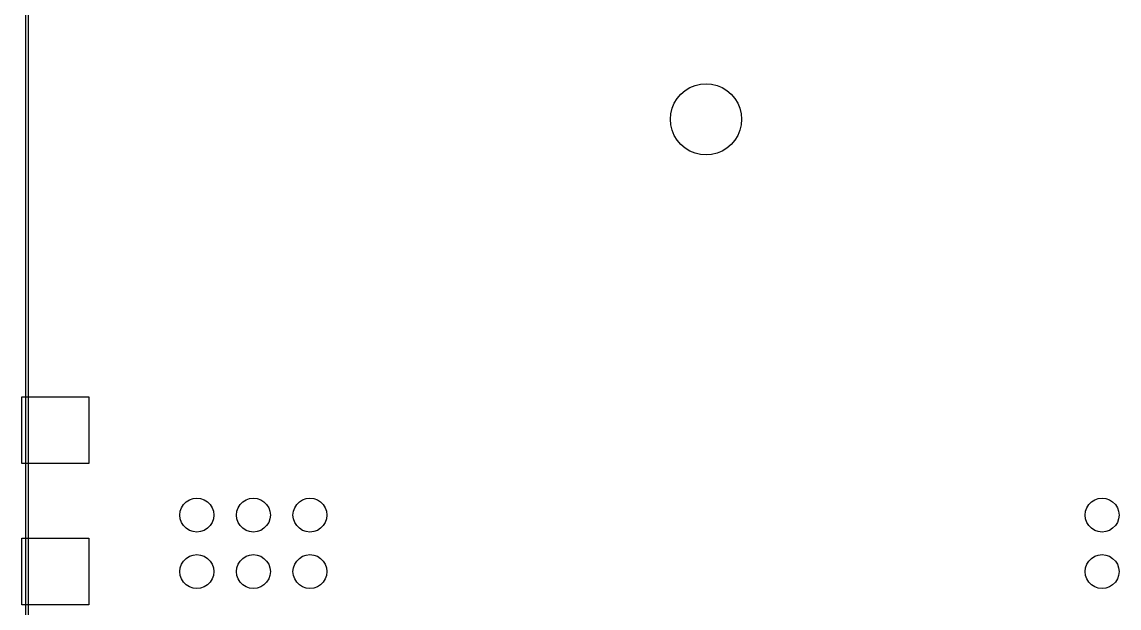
# Model space of a CAD drawing. Extents: x 3.99 to 8.01, y -6.01 to -1.99.
# Drawn here: x 3.991 to 5.93, y -4.065 to -3.028 of the extents above; entities that cross this region are included whole.
import ezdxf

# ---------------------------------------------------------------- set-up
doc = ezdxf.new("R2010")
doc.units = 0
doc.header["$MEASUREMENT"] = 0
doc.layers.add('BLACK', color=7, linetype='CONTINUOUS')

msp = doc.modelspace()

# ---------------------------------------------------------------- linework, layer by layer
at = {"layer": 'BLACK', "linetype": 'CONTINUOUS'}
for p, q in [((3.99803, -6), (3.99803, -2)), ((4.00197, -2.00197), (4.00197, -5.99803)), ((5.1714, -3.14387), (5.18053, -3.14009)), ((5.1714, -3.14387), (5.18053, -3.14009)), ((5.18053, -3.14009), (5.19015, -3.13778)), ((5.18053, -3.14009), (5.19015, -3.13778)), ((5.19015, -3.13778), (5.2, -3.13701)), ((5.19015, -3.13778), (5.2, -3.13701)), ((5.2, -3.13701), (5.20985, -3.13778)), ((5.2, -3.13701), (5.20985, -3.13778)), ((5.20985, -3.13778), (5.21947, -3.14009)), ((5.20985, -3.13778), (5.21947, -3.14009)), ((5.21947, -3.14009), (5.2286, -3.14387)), ((5.21947, -3.14009), (5.2286, -3.14387)), ((5.14904, -3.16297), (5.15546, -3.15546)), ((5.14904, -3.16297), (5.15546, -3.15546)), ((5.15546, -3.15546), (5.16297, -3.14904)), ((5.15546, -3.15546), (5.16297, -3.14904)), ((5.16297, -3.14904), (5.1714, -3.14387)), ((5.16297, -3.14904), (5.1714, -3.14387)), ((5.2286, -3.14387), (5.23703, -3.14904)), ((5.2286, -3.14387), (5.23703, -3.14904)), ((5.23703, -3.14904), (5.24454, -3.15546)), ((5.23703, -3.14904), (5.24454, -3.15546)), ((5.24454, -3.15546), (5.25096, -3.16297)), ((5.24454, -3.15546), (5.25096, -3.16297)), ((5.14009, -3.18053), (5.14387, -3.1714)), ((5.14009, -3.18053), (5.14387, -3.1714)), ((5.14387, -3.1714), (5.14904, -3.16297)), ((5.14387, -3.1714), (5.14904, -3.16297)), ((5.25096, -3.16297), (5.25613, -3.1714)), ((5.25096, -3.16297), (5.25613, -3.1714)), ((5.25613, -3.1714), (5.25991, -3.18053)), ((5.25613, -3.1714), (5.25991, -3.18053)), ((5.13701, -3.2), (5.13778, -3.19015)), ((5.13701, -3.2), (5.13778, -3.19015)), ((5.13778, -3.19015), (5.14009, -3.18053)), ((5.13778, -3.19015), (5.14009, -3.18053)), ((5.25991, -3.18053), (5.26222, -3.19015)), ((5.25991, -3.18053), (5.26222, -3.19015)), ((5.26222, -3.19015), (5.26299, -3.2)), ((5.26222, -3.19015), (5.26299, -3.2)), ((5.13778, -3.20985), (5.13701, -3.2)), ((5.13778, -3.20985), (5.13701, -3.2)), ((5.14009, -3.21947), (5.13778, -3.20985)), ((5.14009, -3.21947), (5.13778, -3.20985)), ((5.26222, -3.20985), (5.25991, -3.21947)), ((5.26222, -3.20985), (5.25991, -3.21947)), ((5.26299, -3.2), (5.26222, -3.20985)), ((5.26299, -3.2), (5.26222, -3.20985)), ((5.14387, -3.2286), (5.14009, -3.21947)), ((5.14387, -3.2286), (5.14009, -3.21947)), ((5.14904, -3.23703), (5.14387, -3.2286)), ((5.14904, -3.23703), (5.14387, -3.2286)), ((5.15546, -3.24454), (5.14904, -3.23703)), ((5.15546, -3.24454), (5.14904, -3.23703)), ((5.25096, -3.23703), (5.24454, -3.24454)), ((5.25096, -3.23703), (5.24454, -3.24454)), ((5.25613, -3.2286), (5.25096, -3.23703)), ((5.25613, -3.2286), (5.25096, -3.23703)), ((5.25991, -3.21947), (5.25613, -3.2286)), ((5.25991, -3.21947), (5.25613, -3.2286)), ((5.16297, -3.25096), (5.15546, -3.24454)), ((5.16297, -3.25096), (5.15546, -3.24454)), ((5.1714, -3.25613), (5.16297, -3.25096)), ((5.1714, -3.25613), (5.16297, -3.25096)), ((5.18053, -3.25991), (5.1714, -3.25613)), ((5.18053, -3.25991), (5.1714, -3.25613)), ((5.2286, -3.25613), (5.21947, -3.25991)), ((5.2286, -3.25613), (5.21947, -3.25991)), ((5.23703, -3.25096), (5.2286, -3.25613)), ((5.23703, -3.25096), (5.2286, -3.25613)), ((5.24454, -3.24454), (5.23703, -3.25096)), ((5.24454, -3.24454), (5.23703, -3.25096)), ((5.19015, -3.26222), (5.18053, -3.25991)), ((5.19015, -3.26222), (5.18053, -3.25991)), ((5.2, -3.26299), (5.19015, -3.26222)), ((5.2, -3.26299), (5.19015, -3.26222)), ((5.20985, -3.26222), (5.2, -3.26299)), ((5.20985, -3.26222), (5.2, -3.26299)), ((5.21947, -3.25991), (5.20985, -3.26222)), ((5.21947, -3.25991), (5.20985, -3.26222)), ((3.99094, -3.80906), (3.99094, -3.69094)), ((3.99094, -3.69094), (4.10906, -3.69094)), ((3.99094, -3.80906), (3.99094, -3.69094)), ((3.99094, -3.69094), (4.10906, -3.69094)), ((4.10906, -3.69094), (4.10906, -3.80906)), ((4.10906, -3.69094), (4.10906, -3.80906)), ((4.10906, -3.80906), (3.99094, -3.80906)), ((4.10906, -3.80906), (3.99094, -3.80906)), ((4.27655, -3.8813), (4.2813, -3.87655)), ((4.27655, -3.8813), (4.2813, -3.87655)), ((4.2813, -3.87655), (4.28698, -3.87297)), ((4.2813, -3.87655), (4.28698, -3.87297)), ((4.28698, -3.87297), (4.29332, -3.87075)), ((4.28698, -3.87297), (4.29332, -3.87075)), ((4.29332, -3.87075), (4.3, -3.87)), ((4.29332, -3.87075), (4.3, -3.87)), ((4.3, -3.87), (4.30668, -3.87075)), ((4.3, -3.87), (4.30668, -3.87075)), ((4.30668, -3.87075), (4.31302, -3.87297)), ((4.30668, -3.87075), (4.31302, -3.87297)), ((4.31302, -3.87297), (4.3187, -3.87655)), ((4.31302, -3.87297), (4.3187, -3.87655)), ((4.3187, -3.87655), (4.32345, -3.8813)), ((4.3187, -3.87655), (4.32345, -3.8813)), ((4.37655, -3.8813), (4.3813, -3.87655)), ((4.37655, -3.8813), (4.3813, -3.87655)), ((4.3813, -3.87655), (4.38698, -3.87297)), ((4.3813, -3.87655), (4.38698, -3.87297)), ((4.38698, -3.87297), (4.39332, -3.87075)), ((4.38698, -3.87297), (4.39332, -3.87075)), ((4.39332, -3.87075), (4.4, -3.87)), ((4.39332, -3.87075), (4.4, -3.87)), ((4.4, -3.87), (4.40668, -3.87075)), ((4.4, -3.87), (4.40668, -3.87075)), ((4.40668, -3.87075), (4.41302, -3.87297)), ((4.40668, -3.87075), (4.41302, -3.87297)), ((4.41302, -3.87297), (4.4187, -3.87655)), ((4.41302, -3.87297), (4.4187, -3.87655)), ((4.4187, -3.87655), (4.42345, -3.8813)), ((4.4187, -3.87655), (4.42345, -3.8813)), ((4.47655, -3.8813), (4.4813, -3.87655)), ((4.47655, -3.8813), (4.4813, -3.87655)), ((4.4813, -3.87655), (4.48698, -3.87297)), ((4.4813, -3.87655), (4.48698, -3.87297)), ((4.48698, -3.87297), (4.49332, -3.87075)), ((4.48698, -3.87297), (4.49332, -3.87075)), ((4.49332, -3.87075), (4.5, -3.87)), ((4.49332, -3.87075), (4.5, -3.87)), ((4.5, -3.87), (4.50668, -3.87075)), ((4.5, -3.87), (4.50668, -3.87075)), ((4.50668, -3.87075), (4.51302, -3.87297)), ((4.50668, -3.87075), (4.51302, -3.87297)), ((4.51302, -3.87297), (4.5187, -3.87655)), ((4.51302, -3.87297), (4.5187, -3.87655)), ((4.5187, -3.87655), (4.52345, -3.8813)), ((4.5187, -3.87655), (4.52345, -3.8813)), ((5.87655, -3.8813), (5.8813, -3.87655)), ((5.87655, -3.8813), (5.8813, -3.87655)), ((5.8813, -3.87655), (5.88698, -3.87297)), ((5.8813, -3.87655), (5.88698, -3.87297)), ((5.88698, -3.87297), (5.89332, -3.87075)), ((5.88698, -3.87297), (5.89332, -3.87075)), ((5.89332, -3.87075), (5.9, -3.87)), ((5.89332, -3.87075), (5.9, -3.87)), ((5.9, -3.87), (5.90668, -3.87075)), ((5.9, -3.87), (5.90668, -3.87075)), ((5.90668, -3.87075), (5.91302, -3.87297)), ((5.90668, -3.87075), (5.91302, -3.87297)), ((5.91302, -3.87297), (5.9187, -3.87655)), ((5.91302, -3.87297), (5.9187, -3.87655)), ((5.9187, -3.87655), (5.92345, -3.8813)), ((5.9187, -3.87655), (5.92345, -3.8813)), ((4.27, -3.9), (4.27075, -3.89332)), ((4.27, -3.9), (4.27075, -3.89332)), ((4.27075, -3.89332), (4.27297, -3.88698)), ((4.27075, -3.89332), (4.27297, -3.88698)), ((4.27297, -3.88698), (4.27655, -3.8813)), ((4.27297, -3.88698), (4.27655, -3.8813)), ((4.32345, -3.8813), (4.32703, -3.88698)), ((4.32345, -3.8813), (4.32703, -3.88698)), ((4.32703, -3.88698), (4.32925, -3.89332)), ((4.32703, -3.88698), (4.32925, -3.89332)), ((4.32925, -3.89332), (4.33, -3.9)), ((4.32925, -3.89332), (4.33, -3.9)), ((4.37, -3.9), (4.37075, -3.89332)), ((4.37, -3.9), (4.37075, -3.89332)), ((4.37075, -3.89332), (4.37297, -3.88698)), ((4.37075, -3.89332), (4.37297, -3.88698)), ((4.37297, -3.88698), (4.37655, -3.8813)), ((4.37297, -3.88698), (4.37655, -3.8813)), ((4.42345, -3.8813), (4.42703, -3.88698)), ((4.42345, -3.8813), (4.42703, -3.88698)), ((4.42703, -3.88698), (4.42925, -3.89332)), ((4.42703, -3.88698), (4.42925, -3.89332)), ((4.42925, -3.89332), (4.43, -3.9)), ((4.42925, -3.89332), (4.43, -3.9)), ((4.47, -3.9), (4.47075, -3.89332)), ((4.47, -3.9), (4.47075, -3.89332)), ((4.47075, -3.89332), (4.47297, -3.88698)), ((4.47075, -3.89332), (4.47297, -3.88698)), ((4.47297, -3.88698), (4.47655, -3.8813)), ((4.47297, -3.88698), (4.47655, -3.8813)), ((4.52345, -3.8813), (4.52703, -3.88698)), ((4.52345, -3.8813), (4.52703, -3.88698)), ((4.52703, -3.88698), (4.52925, -3.89332)), ((4.52703, -3.88698), (4.52925, -3.89332)), ((4.52925, -3.89332), (4.53, -3.9)), ((4.52925, -3.89332), (4.53, -3.9)), ((5.87, -3.9), (5.87075, -3.89332)), ((5.87, -3.9), (5.87075, -3.89332)), ((5.87075, -3.89332), (5.87297, -3.88698)), ((5.87075, -3.89332), (5.87297, -3.88698)), ((5.87297, -3.88698), (5.87655, -3.8813)), ((5.87297, -3.88698), (5.87655, -3.8813)), ((5.92345, -3.8813), (5.92703, -3.88698)), ((5.92345, -3.8813), (5.92703, -3.88698)), ((5.92703, -3.88698), (5.92925, -3.89332)), ((5.92703, -3.88698), (5.92925, -3.89332)), ((5.92925, -3.89332), (5.93, -3.9)), ((5.92925, -3.89332), (5.93, -3.9)), ((4.27075, -3.90668), (4.27, -3.9)), ((4.27075, -3.90668), (4.27, -3.9)), ((4.27297, -3.91302), (4.27075, -3.90668)), ((4.27297, -3.91302), (4.27075, -3.90668)), ((4.27655, -3.9187), (4.27297, -3.91302)), ((4.27655, -3.9187), (4.27297, -3.91302)), ((4.32703, -3.91302), (4.32345, -3.9187)), ((4.32703, -3.91302), (4.32345, -3.9187)), ((4.32925, -3.90668), (4.32703, -3.91302)), ((4.32925, -3.90668), (4.32703, -3.91302)), ((4.33, -3.9), (4.32925, -3.90668)), ((4.33, -3.9), (4.32925, -3.90668)), ((4.37075, -3.90668), (4.37, -3.9)), ((4.37075, -3.90668), (4.37, -3.9)), ((4.37297, -3.91302), (4.37075, -3.90668)), ((4.37297, -3.91302), (4.37075, -3.90668)), ((4.37655, -3.9187), (4.37297, -3.91302)), ((4.37655, -3.9187), (4.37297, -3.91302)), ((4.42703, -3.91302), (4.42345, -3.9187)), ((4.42703, -3.91302), (4.42345, -3.9187)), ((4.42925, -3.90668), (4.42703, -3.91302)), ((4.42925, -3.90668), (4.42703, -3.91302)), ((4.43, -3.9), (4.42925, -3.90668)), ((4.43, -3.9), (4.42925, -3.90668)), ((4.47075, -3.90668), (4.47, -3.9)), ((4.47075, -3.90668), (4.47, -3.9)), ((4.47297, -3.91302), (4.47075, -3.90668)), ((4.47297, -3.91302), (4.47075, -3.90668)), ((4.47655, -3.9187), (4.47297, -3.91302)), ((4.47655, -3.9187), (4.47297, -3.91302)), ((4.52703, -3.91302), (4.52345, -3.9187)), ((4.52703, -3.91302), (4.52345, -3.9187)), ((4.52925, -3.90668), (4.52703, -3.91302)), ((4.52925, -3.90668), (4.52703, -3.91302)), ((4.53, -3.9), (4.52925, -3.90668)), ((4.53, -3.9), (4.52925, -3.90668)), ((5.87075, -3.90668), (5.87, -3.9)), ((5.87075, -3.90668), (5.87, -3.9)), ((5.87297, -3.91302), (5.87075, -3.90668)), ((5.87297, -3.91302), (5.87075, -3.90668)), ((5.87655, -3.9187), (5.87297, -3.91302)), ((5.87655, -3.9187), (5.87297, -3.91302)), ((5.92703, -3.91302), (5.92345, -3.9187)), ((5.92703, -3.91302), (5.92345, -3.9187)), ((5.92925, -3.90668), (5.92703, -3.91302)), ((5.92925, -3.90668), (5.92703, -3.91302)), ((5.93, -3.9), (5.92925, -3.90668)), ((5.93, -3.9), (5.92925, -3.90668)), ((4.2813, -3.92345), (4.27655, -3.9187)), ((4.2813, -3.92345), (4.27655, -3.9187)), ((4.28698, -3.92703), (4.2813, -3.92345)), ((4.28698, -3.92703), (4.2813, -3.92345)), ((4.29332, -3.92925), (4.28698, -3.92703)), ((4.29332, -3.92925), (4.28698, -3.92703)), ((4.3, -3.93), (4.29332, -3.92925)), ((4.3, -3.93), (4.29332, -3.92925)), ((4.30668, -3.92925), (4.3, -3.93)), ((4.30668, -3.92925), (4.3, -3.93)), ((4.31302, -3.92703), (4.30668, -3.92925)), ((4.31302, -3.92703), (4.30668, -3.92925)), ((4.3187, -3.92345), (4.31302, -3.92703)), ((4.3187, -3.92345), (4.31302, -3.92703)), ((4.32345, -3.9187), (4.3187, -3.92345)), ((4.32345, -3.9187), (4.3187, -3.92345)), ((4.3813, -3.92345), (4.37655, -3.9187)), ((4.3813, -3.92345), (4.37655, -3.9187)), ((4.38698, -3.92703), (4.3813, -3.92345)), ((4.38698, -3.92703), (4.3813, -3.92345)), ((4.39332, -3.92925), (4.38698, -3.92703)), ((4.39332, -3.92925), (4.38698, -3.92703)), ((4.4, -3.93), (4.39332, -3.92925)), ((4.4, -3.93), (4.39332, -3.92925)), ((4.40668, -3.92925), (4.4, -3.93)), ((4.40668, -3.92925), (4.4, -3.93)), ((4.41302, -3.92703), (4.40668, -3.92925)), ((4.41302, -3.92703), (4.40668, -3.92925)), ((4.4187, -3.92345), (4.41302, -3.92703)), ((4.4187, -3.92345), (4.41302, -3.92703)), ((4.42345, -3.9187), (4.4187, -3.92345)), ((4.42345, -3.9187), (4.4187, -3.92345)), ((4.4813, -3.92345), (4.47655, -3.9187)), ((4.4813, -3.92345), (4.47655, -3.9187)), ((4.48698, -3.92703), (4.4813, -3.92345)), ((4.48698, -3.92703), (4.4813, -3.92345)), ((4.49332, -3.92925), (4.48698, -3.92703)), ((4.49332, -3.92925), (4.48698, -3.92703)), ((4.5, -3.93), (4.49332, -3.92925)), ((4.5, -3.93), (4.49332, -3.92925)), ((4.50668, -3.92925), (4.5, -3.93)), ((4.50668, -3.92925), (4.5, -3.93)), ((4.51302, -3.92703), (4.50668, -3.92925)), ((4.51302, -3.92703), (4.50668, -3.92925)), ((4.5187, -3.92345), (4.51302, -3.92703)), ((4.5187, -3.92345), (4.51302, -3.92703)), ((4.52345, -3.9187), (4.5187, -3.92345)), ((4.52345, -3.9187), (4.5187, -3.92345)), ((5.8813, -3.92345), (5.87655, -3.9187)), ((5.8813, -3.92345), (5.87655, -3.9187)), ((5.88698, -3.92703), (5.8813, -3.92345)), ((5.88698, -3.92703), (5.8813, -3.92345)), ((5.89332, -3.92925), (5.88698, -3.92703)), ((5.89332, -3.92925), (5.88698, -3.92703)), ((5.9, -3.93), (5.89332, -3.92925)), ((5.9, -3.93), (5.89332, -3.92925)), ((5.90668, -3.92925), (5.9, -3.93)), ((5.90668, -3.92925), (5.9, -3.93)), ((5.91302, -3.92703), (5.90668, -3.92925)), ((5.91302, -3.92703), (5.90668, -3.92925)), ((5.9187, -3.92345), (5.91302, -3.92703)), ((5.9187, -3.92345), (5.91302, -3.92703)), ((5.92345, -3.9187), (5.9187, -3.92345)), ((5.92345, -3.9187), (5.9187, -3.92345)), ((3.99094, -4.05906), (3.99094, -3.94094)), ((3.99094, -3.94094), (4.10906, -3.94094)), ((3.99094, -4.05906), (3.99094, -3.94094)), ((3.99094, -3.94094), (4.10906, -3.94094)), ((4.10906, -3.94094), (4.10906, -4.05906)), ((4.10906, -3.94094), (4.10906, -4.05906)), ((4.2813, -3.97655), (4.28698, -3.97297)), ((4.2813, -3.97655), (4.28698, -3.97297)), ((4.28698, -3.97297), (4.29332, -3.97075)), ((4.28698, -3.97297), (4.29332, -3.97075)), ((4.29332, -3.97075), (4.3, -3.97)), ((4.29332, -3.97075), (4.3, -3.97)), ((4.3, -3.97), (4.30668, -3.97075)), ((4.3, -3.97), (4.30668, -3.97075)), ((4.30668, -3.97075), (4.31302, -3.97297)), ((4.30668, -3.97075), (4.31302, -3.97297)), ((4.31302, -3.97297), (4.3187, -3.97655)), ((4.31302, -3.97297), (4.3187, -3.97655)), ((4.3813, -3.97655), (4.38698, -3.97297)), ((4.3813, -3.97655), (4.38698, -3.97297)), ((4.38698, -3.97297), (4.39332, -3.97075)), ((4.38698, -3.97297), (4.39332, -3.97075)), ((4.39332, -3.97075), (4.4, -3.97)), ((4.39332, -3.97075), (4.4, -3.97)), ((4.4, -3.97), (4.40668, -3.97075)), ((4.4, -3.97), (4.40668, -3.97075)), ((4.40668, -3.97075), (4.41302, -3.97297)), ((4.40668, -3.97075), (4.41302, -3.97297)), ((4.41302, -3.97297), (4.4187, -3.97655)), ((4.41302, -3.97297), (4.4187, -3.97655)), ((4.4813, -3.97655), (4.48698, -3.97297)), ((4.4813, -3.97655), (4.48698, -3.97297)), ((4.48698, -3.97297), (4.49332, -3.97075)), ((4.48698, -3.97297), (4.49332, -3.97075)), ((4.49332, -3.97075), (4.5, -3.97)), ((4.49332, -3.97075), (4.5, -3.97)), ((4.5, -3.97), (4.50668, -3.97075)), ((4.5, -3.97), (4.50668, -3.97075)), ((4.50668, -3.97075), (4.51302, -3.97297)), ((4.50668, -3.97075), (4.51302, -3.97297)), ((4.51302, -3.97297), (4.5187, -3.97655)), ((4.51302, -3.97297), (4.5187, -3.97655)), ((5.8813, -3.97655), (5.88698, -3.97297)), ((5.8813, -3.97655), (5.88698, -3.97297)), ((5.88698, -3.97297), (5.89332, -3.97075)), ((5.88698, -3.97297), (5.89332, -3.97075)), ((5.89332, -3.97075), (5.9, -3.97)), ((5.89332, -3.97075), (5.9, -3.97)), ((5.9, -3.97), (5.90668, -3.97075)), ((5.9, -3.97), (5.90668, -3.97075)), ((5.90668, -3.97075), (5.91302, -3.97297)), ((5.90668, -3.97075), (5.91302, -3.97297)), ((5.91302, -3.97297), (5.9187, -3.97655)), ((5.91302, -3.97297), (5.9187, -3.97655)), ((4.27, -4), (4.27075, -3.99332)), ((4.27, -4), (4.27075, -3.99332)), ((4.27075, -3.99332), (4.27297, -3.98698)), ((4.27075, -3.99332), (4.27297, -3.98698)), ((4.27297, -3.98698), (4.27655, -3.9813)), ((4.27297, -3.98698), (4.27655, -3.9813)), ((4.27655, -3.9813), (4.2813, -3.97655)), ((4.27655, -3.9813), (4.2813, -3.97655)), ((4.3187, -3.97655), (4.32345, -3.9813)), ((4.3187, -3.97655), (4.32345, -3.9813)), ((4.32345, -3.9813), (4.32703, -3.98698)), ((4.32345, -3.9813), (4.32703, -3.98698)), ((4.32703, -3.98698), (4.32925, -3.99332)), ((4.32703, -3.98698), (4.32925, -3.99332)), ((4.32925, -3.99332), (4.33, -4)), ((4.32925, -3.99332), (4.33, -4)), ((4.37, -4), (4.37075, -3.99332)), ((4.37, -4), (4.37075, -3.99332)), ((4.37075, -3.99332), (4.37297, -3.98698)), ((4.37075, -3.99332), (4.37297, -3.98698)), ((4.37297, -3.98698), (4.37655, -3.9813)), ((4.37297, -3.98698), (4.37655, -3.9813)), ((4.37655, -3.9813), (4.3813, -3.97655)), ((4.37655, -3.9813), (4.3813, -3.97655)), ((4.4187, -3.97655), (4.42345, -3.9813)), ((4.4187, -3.97655), (4.42345, -3.9813)), ((4.42345, -3.9813), (4.42703, -3.98698)), ((4.42345, -3.9813), (4.42703, -3.98698)), ((4.42703, -3.98698), (4.42925, -3.99332)), ((4.42703, -3.98698), (4.42925, -3.99332)), ((4.42925, -3.99332), (4.43, -4)), ((4.42925, -3.99332), (4.43, -4)), ((4.47, -4), (4.47075, -3.99332)), ((4.47, -4), (4.47075, -3.99332)), ((4.47075, -3.99332), (4.47297, -3.98698)), ((4.47075, -3.99332), (4.47297, -3.98698)), ((4.47297, -3.98698), (4.47655, -3.9813)), ((4.47297, -3.98698), (4.47655, -3.9813)), ((4.47655, -3.9813), (4.4813, -3.97655)), ((4.47655, -3.9813), (4.4813, -3.97655)), ((4.5187, -3.97655), (4.52345, -3.9813)), ((4.5187, -3.97655), (4.52345, -3.9813)), ((4.52345, -3.9813), (4.52703, -3.98698)), ((4.52345, -3.9813), (4.52703, -3.98698)), ((4.52703, -3.98698), (4.52925, -3.99332)), ((4.52703, -3.98698), (4.52925, -3.99332)), ((4.52925, -3.99332), (4.53, -4)), ((4.52925, -3.99332), (4.53, -4)), ((5.87, -4), (5.87075, -3.99332)), ((5.87, -4), (5.87075, -3.99332)), ((5.87075, -3.99332), (5.87297, -3.98698)), ((5.87075, -3.99332), (5.87297, -3.98698)), ((5.87297, -3.98698), (5.87655, -3.9813)), ((5.87297, -3.98698), (5.87655, -3.9813)), ((5.87655, -3.9813), (5.8813, -3.97655)), ((5.87655, -3.9813), (5.8813, -3.97655)), ((5.9187, -3.97655), (5.92345, -3.9813)), ((5.9187, -3.97655), (5.92345, -3.9813)), ((5.92345, -3.9813), (5.92703, -3.98698)), ((5.92345, -3.9813), (5.92703, -3.98698)), ((5.92703, -3.98698), (5.92925, -3.99332)), ((5.92703, -3.98698), (5.92925, -3.99332)), ((5.92925, -3.99332), (5.93, -4)), ((5.92925, -3.99332), (5.93, -4)), ((4.27075, -4.00668), (4.27, -4)), ((4.27075, -4.00668), (4.27, -4)), ((4.27297, -4.01302), (4.27075, -4.00668)), ((4.27297, -4.01302), (4.27075, -4.00668)), ((4.27655, -4.0187), (4.27297, -4.01302)), ((4.27655, -4.0187), (4.27297, -4.01302)), ((4.32703, -4.01302), (4.32345, -4.0187)), ((4.32703, -4.01302), (4.32345, -4.0187)), ((4.32925, -4.00668), (4.32703, -4.01302)), ((4.32925, -4.00668), (4.32703, -4.01302)), ((4.33, -4), (4.32925, -4.00668)), ((4.33, -4), (4.32925, -4.00668)), ((4.37075, -4.00668), (4.37, -4)), ((4.37075, -4.00668), (4.37, -4)), ((4.37297, -4.01302), (4.37075, -4.00668)), ((4.37297, -4.01302), (4.37075, -4.00668)), ((4.37655, -4.0187), (4.37297, -4.01302)), ((4.37655, -4.0187), (4.37297, -4.01302)), ((4.42703, -4.01302), (4.42345, -4.0187)), ((4.42703, -4.01302), (4.42345, -4.0187)), ((4.42925, -4.00668), (4.42703, -4.01302)), ((4.42925, -4.00668), (4.42703, -4.01302)), ((4.43, -4), (4.42925, -4.00668)), ((4.43, -4), (4.42925, -4.00668)), ((4.47075, -4.00668), (4.47, -4)), ((4.47075, -4.00668), (4.47, -4)), ((4.47297, -4.01302), (4.47075, -4.00668)), ((4.47297, -4.01302), (4.47075, -4.00668)), ((4.47655, -4.0187), (4.47297, -4.01302)), ((4.47655, -4.0187), (4.47297, -4.01302)), ((4.52703, -4.01302), (4.52345, -4.0187)), ((4.52703, -4.01302), (4.52345, -4.0187)), ((4.52925, -4.00668), (4.52703, -4.01302)), ((4.52925, -4.00668), (4.52703, -4.01302)), ((4.53, -4), (4.52925, -4.00668)), ((4.53, -4), (4.52925, -4.00668)), ((5.87075, -4.00668), (5.87, -4)), ((5.87075, -4.00668), (5.87, -4)), ((5.87297, -4.01302), (5.87075, -4.00668)), ((5.87297, -4.01302), (5.87075, -4.00668)), ((5.87655, -4.0187), (5.87297, -4.01302)), ((5.87655, -4.0187), (5.87297, -4.01302)), ((5.92703, -4.01302), (5.92345, -4.0187)), ((5.92703, -4.01302), (5.92345, -4.0187)), ((5.92925, -4.00668), (5.92703, -4.01302)), ((5.92925, -4.00668), (5.92703, -4.01302)), ((5.93, -4), (5.92925, -4.00668)), ((5.93, -4), (5.92925, -4.00668)), ((4.2813, -4.02345), (4.27655, -4.0187)), ((4.2813, -4.02345), (4.27655, -4.0187)), ((4.28698, -4.02703), (4.2813, -4.02345)), ((4.28698, -4.02703), (4.2813, -4.02345)), ((4.29332, -4.02925), (4.28698, -4.02703)), ((4.29332, -4.02925), (4.28698, -4.02703)), ((4.3, -4.03), (4.29332, -4.02925)), ((4.3, -4.03), (4.29332, -4.02925)), ((4.30668, -4.02925), (4.3, -4.03)), ((4.30668, -4.02925), (4.3, -4.03)), ((4.31302, -4.02703), (4.30668, -4.02925)), ((4.31302, -4.02703), (4.30668, -4.02925)), ((4.3187, -4.02345), (4.31302, -4.02703)), ((4.3187, -4.02345), (4.31302, -4.02703)), ((4.32345, -4.0187), (4.3187, -4.02345)), ((4.32345, -4.0187), (4.3187, -4.02345)), ((4.3813, -4.02345), (4.37655, -4.0187)), ((4.3813, -4.02345), (4.37655, -4.0187)), ((4.38698, -4.02703), (4.3813, -4.02345)), ((4.38698, -4.02703), (4.3813, -4.02345)), ((4.39332, -4.02925), (4.38698, -4.02703)), ((4.39332, -4.02925), (4.38698, -4.02703)), ((4.4, -4.03), (4.39332, -4.02925)), ((4.4, -4.03), (4.39332, -4.02925)), ((4.40668, -4.02925), (4.4, -4.03)), ((4.40668, -4.02925), (4.4, -4.03)), ((4.41302, -4.02703), (4.40668, -4.02925)), ((4.41302, -4.02703), (4.40668, -4.02925)), ((4.4187, -4.02345), (4.41302, -4.02703)), ((4.4187, -4.02345), (4.41302, -4.02703)), ((4.42345, -4.0187), (4.4187, -4.02345)), ((4.42345, -4.0187), (4.4187, -4.02345)), ((4.4813, -4.02345), (4.47655, -4.0187)), ((4.4813, -4.02345), (4.47655, -4.0187)), ((4.48698, -4.02703), (4.4813, -4.02345)), ((4.48698, -4.02703), (4.4813, -4.02345)), ((4.49332, -4.02925), (4.48698, -4.02703)), ((4.49332, -4.02925), (4.48698, -4.02703)), ((4.5, -4.03), (4.49332, -4.02925)), ((4.5, -4.03), (4.49332, -4.02925)), ((4.50668, -4.02925), (4.5, -4.03)), ((4.50668, -4.02925), (4.5, -4.03)), ((4.51302, -4.02703), (4.50668, -4.02925)), ((4.51302, -4.02703), (4.50668, -4.02925)), ((4.5187, -4.02345), (4.51302, -4.02703)), ((4.5187, -4.02345), (4.51302, -4.02703)), ((4.52345, -4.0187), (4.5187, -4.02345)), ((4.52345, -4.0187), (4.5187, -4.02345)), ((5.8813, -4.02345), (5.87655, -4.0187)), ((5.8813, -4.02345), (5.87655, -4.0187)), ((5.88698, -4.02703), (5.8813, -4.02345)), ((5.88698, -4.02703), (5.8813, -4.02345)), ((5.89332, -4.02925), (5.88698, -4.02703)), ((5.89332, -4.02925), (5.88698, -4.02703)), ((5.9, -4.03), (5.89332, -4.02925)), ((5.9, -4.03), (5.89332, -4.02925)), ((5.90668, -4.02925), (5.9, -4.03)), ((5.90668, -4.02925), (5.9, -4.03)), ((5.91302, -4.02703), (5.90668, -4.02925)), ((5.91302, -4.02703), (5.90668, -4.02925)), ((5.9187, -4.02345), (5.91302, -4.02703)), ((5.9187, -4.02345), (5.91302, -4.02703)), ((5.92345, -4.0187), (5.9187, -4.02345)), ((5.92345, -4.0187), (5.9187, -4.02345)), ((4.10906, -4.05906), (3.99094, -4.05906)), ((4.10906, -4.05906), (3.99094, -4.05906))]:
    msp.add_line(p, q, dxfattribs=at)

doc.saveas('drawing.dxf')
